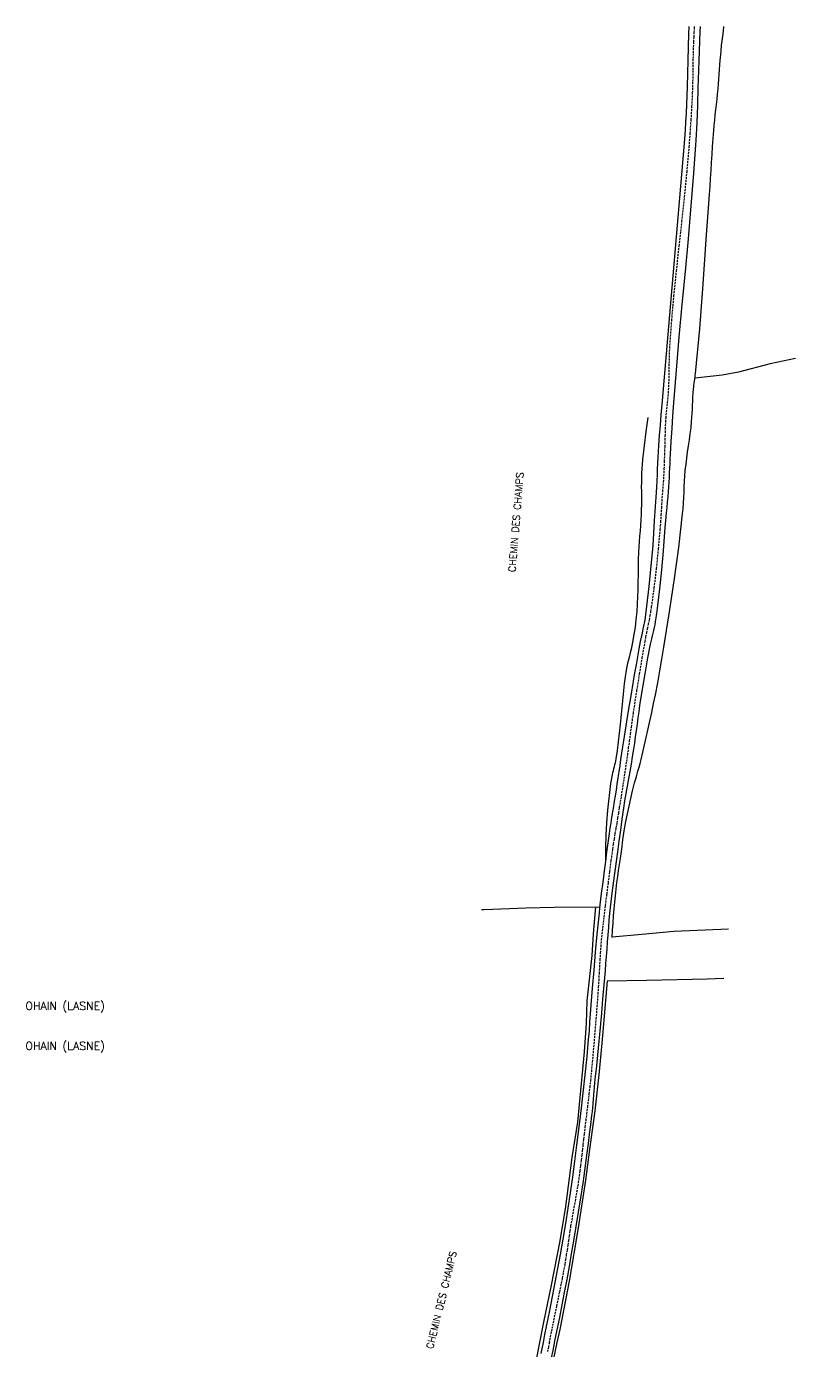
# Model space of a CAD drawing. Header units: millimetres. Extents: x 156000 to 157001, y 155000 to 156000.
# Drawn here: x 156540.3 to 156732.6, y 155669 to 156000 of the extents above; entities that cross this region are included whole.
import ezdxf
from ezdxf.enums import TextEntityAlignment as Align

# ---------------------------------------------------------------- set-up
doc = ezdxf.new("R2010")
doc.units = ezdxf.units.MM
doc.linetypes.add('DASHED', pattern=[0.75, 0.5, -0.25])
for name, color, linetype in [('W0001', 6, 'DASHED'), ('W0008', 7, 'CONTINUOUS'), ('W0211', 2, 'CONTINUOUS'), ('W0330', 7, 'CONTINUOUS'), ('W0989', 7, 'CONTINUOUS')]:
    doc.layers.add(name, color=color, linetype=linetype)
doc.styles.get("Standard").update_dxf_attribs({"font": 'romans.shx', "width": 0.85})

msp = doc.modelspace()

# ---------------------------------------------------------------- linework, layer by layer
at = {"layer": 'W0001'}
for points in [[(156671.04, 155671), (156671.33, 155672.41), (156671.62, 155673.82), (156671.9, 155675.22), (156672.19, 155676.63), (156672.9, 155680.11), (156673.62, 155683.59), (156674.32, 155687.07), (156674.97, 155690.56), (156675.17, 155691.75), (156675.36, 155692.94), (156675.55, 155694.13), (156675.72, 155695.32), (156675.89, 155696.51), (156676.07, 155697.71), (156676.25, 155698.9), (156676.44, 155700.09), (156676.7, 155701.66), (156676.97, 155703.22), (156677.26, 155704.78), (156677.54, 155706.34), (156677.82, 155707.91), (156678.09, 155709.47), (156678.34, 155711.04), (156678.58, 155712.61), (156678.76, 155713.92), (156678.93, 155715.24), (156679.08, 155716.56), (156679.23, 155717.88), (156679.37, 155719.2), (156679.51, 155720.52), (156679.66, 155721.84), (156679.81, 155723.16), (156680.01, 155724.82), (156680.21, 155726.49), (156680.42, 155728.15), (156680.62, 155729.81), (156680.83, 155731.47), (156681.02, 155733.14), (156681.22, 155734.8), (156681.4, 155736.47), (156681.63, 155738.77), (156681.84, 155741.07), (156682.05, 155743.37), (156682.24, 155745.67), (156682.51, 155748.79), (156682.77, 155751.92), (156683.01, 155755.04), (156683.24, 155758.16), (156683.36, 155759.85), (156683.46, 155761.54), (156683.55, 155763.23), (156683.64, 155764.93), (156683.74, 155766.62), (156683.84, 155768.31), (156683.96, 155770), (156684.11, 155771.69), (156684.39, 155774.55), (156684.73, 155777.4), (156685.09, 155780.25), (156685.45, 155783.11), (156685.8, 155785.92), (156686.15, 155788.73), (156686.52, 155791.54), (156686.91, 155794.35), (156687.11, 155795.65), (156687.31, 155796.95), (156687.52, 155798.25), (156687.74, 155799.55), (156687.96, 155800.84), (156688.18, 155802.14), (156688.39, 155803.44), (156688.6, 155804.73), (156689.06, 155807.61), (156689.51, 155810.48), (156689.95, 155813.35), (156690.38, 155816.23), (156690.63, 155817.94), (156690.86, 155819.66), (156691.1, 155821.37), (156691.33, 155823.09), (156691.56, 155824.81), (156691.79, 155826.52), (156692.04, 155828.24), (156692.29, 155829.95), (156692.93, 155834.04), (156693.59, 155838.12), (156694.27, 155842.2), (156694.98, 155846.28), (156695.18, 155847.35), (156695.39, 155848.42), (156695.61, 155849.48), (156695.83, 155850.55), (156696.04, 155851.61), (156696.25, 155852.68), (156696.44, 155853.76), (156696.61, 155854.83), (156697.28, 155859.68), (156697.84, 155864.54), (156698.33, 155869.41), (156698.77, 155874.28), (156698.84, 155875.16), (156698.9, 155876.05), (156698.96, 155876.93), (156699.01, 155877.81), (156699.07, 155878.7), (156699.12, 155879.58), (156699.17, 155880.47), (156699.23, 155881.35), (156699.28, 155882.14), (156699.34, 155882.92), (156699.4, 155883.71), (156699.47, 155884.49), (156699.53, 155885.28), (156699.58, 155886.07), (156699.64, 155886.85), (156699.68, 155887.64), (156699.77, 155889.43), (156699.83, 155891.23), (156699.89, 155893.02), (156699.95, 155894.82), (156699.98, 155895.73), (156700, 155896.64), (156700.02, 155897.55), (156700.05, 155898.46), (156700.07, 155899.37), (156700.1, 155900.28), (156700.14, 155901.19), (156700.2, 155902.1), (156700.26, 155902.88), (156700.33, 155903.65), (156700.42, 155904.43), (156700.51, 155905.21), (156700.6, 155905.99), (156700.68, 155906.76), (156700.76, 155907.54), (156700.82, 155908.32), (156700.9, 155909.81), (156700.95, 155911.3), (156700.98, 155912.8), (156701, 155914.29), (156701.02, 155915.78), (156701.06, 155917.28), (156701.11, 155918.77), (156701.19, 155920.26), (156701.64, 155926.47), (156702.19, 155932.67), (156702.82, 155938.87), (156703.49, 155945.06), (156704.18, 155951.25), (156704.84, 155957.44), (156705.46, 155963.63), (156706, 155969.83), (156706.26, 155973.23), (156706.49, 155976.62), (156706.69, 155980.02), (156706.85, 155983.42), (156706.9, 155984.85), (156706.94, 155986.28), (156706.97, 155987.71), (156706.99, 155989.14), (156707.01, 155990.57), (156707.03, 155992), (156707.06, 155993.43), (156707.11, 155994.86), (156707.16, 155996.08), (156707.21, 155997.31), (156707.28, 155998.53), (156707.35, 155999.75), (156707.36, 156000)], [(156671.04, 155671), (156670.82, 155669.89), (156670.59, 155668.78)]]:
    msp.add_lwpolyline(points, dxfattribs=at)
at = {"layer": 'W0008'}
for points in [[(156708.7, 156000), (156708.65, 155998.77), (156708.57, 155996.34), (156708.49, 155993.9), (156708.41, 155991.47), (156708.32, 155989.03), (156708.17, 155984.66), (156708.04, 155980.29), (156707.87, 155975.93), (156707.64, 155971.56), (156707.09, 155963.34), (156706.44, 155955.13), (156705.72, 155946.92), (156704.96, 155938.72), (156704.18, 155930.52), (156703.43, 155922.31), (156702.71, 155914.11), (156702.06, 155905.89), (156701.84, 155902.69), (156701.63, 155899.49), (156701.44, 155896.28), (156701.25, 155893.08), (156701.18, 155891.92), (156701.12, 155890.75), (156701.06, 155889.59), (156701.01, 155888.42), (156700.95, 155887.26), (156700.89, 155886.09), (156700.82, 155884.93), (156700.74, 155883.76), (156700.63, 155882.43), (156700.51, 155881.1), (156700.39, 155879.77), (156700.27, 155878.44), (156699.86, 155873.69), (156699.46, 155868.94), (156699.04, 155864.19), (156698.57, 155859.45), (156698.34, 155857.37), (156698.11, 155855.29), (156697.84, 155853.21), (156697.51, 155851.14), (156697.38, 155850.44), (156697.23, 155849.74), (156697.07, 155849.04), (156696.9, 155848.34), (156696.73, 155847.65), (156696.56, 155846.95), (156696.4, 155846.26), (156696.26, 155845.56), (156695.59, 155842.13), (156694.98, 155838.7), (156694.39, 155835.27), (156693.84, 155831.83), (156693.6, 155830.26), (156693.37, 155828.7), (156693.16, 155827.13), (156692.95, 155825.56), (156692.74, 155824), (156692.53, 155822.43), (156692.31, 155820.86), (156692.07, 155819.3), (156691.78, 155817.45), (156691.46, 155815.61), (156691.14, 155813.77), (156690.81, 155811.93), (156690.48, 155810.09), (156690.16, 155808.25), (156689.85, 155806.41), (156689.56, 155804.56), (156689.16, 155801.83), (156688.79, 155799.1), (156688.43, 155796.37), (156688.07, 155793.64), (156687.74, 155791.23), (156687.41, 155788.82), (156687.09, 155786.41), (156686.78, 155784), (156686.61, 155782.59), (156686.43, 155781.18), (156686.27, 155779.76), (156686.11, 155778.35), (156685.94, 155776.55), (156685.79, 155774.75), (156685.64, 155772.95), (156685.5, 155771.15), (156685.37, 155769.35), (156685.23, 155767.54), (156685.09, 155765.74), (156684.95, 155763.94), (156684.66, 155760.4), (156684.36, 155756.85), (156684.06, 155753.31), (156683.74, 155749.77), (156683.58, 155748.03), (156683.41, 155746.3), (156683.24, 155744.56), (156683.06, 155742.82), (156682.88, 155741.09), (156682.7, 155739.35), (156682.53, 155737.62), (156682.36, 155735.88), (156682.27, 155734.86), (156682.17, 155733.84), (156682.09, 155732.82), (156682, 155731.8), (156681.91, 155730.78), (156681.81, 155729.76), (156681.71, 155728.74), (156681.6, 155727.72), (156681.33, 155725.38), (156681.02, 155723.06), (156680.71, 155720.73), (156680.4, 155718.4), (156680.15, 155716.5), (156679.91, 155714.6), (156679.66, 155712.7), (156679.39, 155710.8), (156678.85, 155707.21), (156678.28, 155703.61), (156677.68, 155700.02), (156677.08, 155696.44), (156676.52, 155693.21), (156675.95, 155689.98), (156675.37, 155686.75), (156674.77, 155683.53), (156674.16, 155680.39), (156673.54, 155677.26), (156672.91, 155674.13), (156672.28, 155671)], [(156705.88, 156000), (156705.83, 155998.19), (156705.68, 155991.57), (156705.48, 155984.95), (156705.21, 155978.33), (156705.1, 155976.2), (156704.97, 155974.07), (156704.83, 155971.94), (156704.66, 155969.81)], [(156704.66, 155969.81), (156699.13, 155905.47)], [(156699.13, 155905.47), (156698.91, 155902.92), (156698.7, 155900.36), (156698.51, 155897.8), (156698.33, 155895.23), (156698.24, 155893.76), (156698.16, 155892.29), (156698.09, 155890.82), (156698.03, 155889.35), (156697.96, 155887.88), (156697.89, 155886.4), (156697.81, 155884.93), (156697.71, 155883.46), (156697.23, 155876.51), (156697.13, 155874.94), (156697.04, 155873.37), (156696.97, 155871.8), (156696.9, 155870.24)], [(156696.9, 155870.24), (156695.9, 155859.97)], [(156695.9, 155859.97), (156694.87, 155851.55)], [(156694.87, 155851.55), (156694.49, 155849.77), (156694.12, 155847.99), (156693.76, 155846.21), (156693.42, 155844.42), (156693.05, 155842.41), (156692.7, 155840.4), (156692.36, 155838.38), (156692.02, 155836.37), (156691.39, 155832.63), (156690.77, 155828.9), (156690.16, 155825.16), (156689.57, 155821.43), (156689.33, 155819.88), (156689.09, 155818.33), (156688.86, 155816.79), (156688.63, 155815.24), (156688.4, 155813.69), (156688.17, 155812.14), (156687.94, 155810.6), (156687.7, 155809.05), (156687.49, 155807.7), (156687.27, 155806.34), (156687.05, 155804.99), (156686.83, 155803.64), (156686.61, 155802.28), (156686.4, 155800.93), (156686.18, 155799.58), (156685.98, 155798.22), (156685.65, 155795.91), (156685.34, 155793.59), (156685.04, 155791.27), (156684.74, 155788.95), (156684.38, 155786.12), (156684.03, 155783.28), (156683.69, 155780.45), (156683.38, 155777.61), (156682.93, 155773.11), (156682.53, 155768.61), (156682.14, 155764.11), (156681.76, 155759.61), (156681.59, 155757.47), (156681.42, 155755.33), (156681.26, 155753.19), (156681.11, 155751.05), (156680.95, 155748.91), (156680.78, 155746.77), (156680.6, 155744.64), (156680.4, 155742.5), (156679.93, 155737.94), (156679.42, 155733.39), (156678.88, 155728.84), (156678.33, 155724.29), (156677.85, 155720.32), (156677.35, 155716.36), (156676.83, 155712.41), (156676.27, 155708.46), (156675.69, 155704.59), (156675.07, 155700.72), (156674.42, 155696.86), (156673.74, 155693.01), (156673.11, 155689.49), (156672.44, 155685.98), (156671.76, 155682.47), (156671.07, 155678.97), (156670.67, 155676.98), (156670.27, 155674.98), (156669.86, 155672.99), (156669.45, 155671)], [(156669.45, 155671), (156668.88, 155668.25)], [(156672.28, 155671), (156672.27, 155670.96), (156672.26, 155670.92), (156672.25, 155670.88), (156672.24, 155670.84), (156671.87, 155669.01), (156671.49, 155667.18)]]:
    msp.add_lwpolyline(points, dxfattribs=at)
at = {"layer": 'W0211'}
for points in [[(156686.76, 155772.29), (156686.86, 155774.07), (156686.98, 155775.85), (156687.11, 155777.63), (156687.25, 155779.41), (156687.4, 155781.05), (156687.56, 155782.7), (156687.74, 155784.35), (156687.93, 155785.99), (156688.13, 155787.5), (156688.35, 155789.01), (156688.57, 155790.52), (156688.79, 155792.03), (156689.12, 155794.34), (156689.44, 155796.64), (156689.78, 155798.94), (156690.17, 155801.24), (156690.55, 155803.17), (156690.95, 155805.1), (156691.38, 155807.02), (156691.84, 155808.94), (156692.09, 155809.93), (156692.35, 155810.91), (156692.62, 155811.88), (156692.9, 155812.86), (156693.17, 155813.84), (156693.45, 155814.81), (156693.71, 155815.79), (156693.96, 155816.77), (156694.4, 155818.6), (156694.82, 155820.43), (156695.23, 155822.26), (156695.63, 155824.09), (156696.13, 155826.3), (156696.62, 155828.51), (156697.1, 155830.73), (156697.56, 155832.95), (156698.13, 155835.91), (156698.66, 155838.88), (156699.17, 155841.85), (156699.65, 155844.82), (156700.97, 155853.13), (156702.24, 155861.45), (156703.39, 155869.78), (156704.35, 155878.14), (156704.47, 155879.5), (156704.57, 155880.86), (156704.64, 155882.22), (156704.7, 155883.59), (156704.76, 155884.95), (156704.83, 155886.31), (156704.92, 155887.68), (156705.03, 155889.04), (156705.2, 155890.56), (156705.39, 155892.09), (156705.6, 155893.61), (156705.82, 155895.13), (156706.05, 155896.65), (156706.26, 155898.18), (156706.45, 155899.7), (156706.61, 155901.23), (156706.69, 155902.25), (156706.75, 155903.27), (156706.8, 155904.29), (156706.84, 155905.31), (156706.88, 155906.33), (156706.93, 155907.35), (156706.99, 155908.37), (156707.07, 155909.39), (156707.12, 155909.87), (156707.18, 155910.35), (156707.25, 155910.83), (156707.32, 155911.31), (156707.39, 155911.79), (156707.46, 155912.27), (156707.53, 155912.75), (156707.58, 155913.23), (156708.64, 155924.4), (156709.5, 155935.58), (156710.28, 155946.77), (156711.07, 155957.96), (156711.21, 155959.96), (156711.34, 155961.96), (156711.47, 155963.96), (156711.59, 155965.96), (156711.72, 155967.96), (156711.85, 155969.97), (156712, 155971.97), (156712.16, 155973.97), (156712.27, 155975.27), (156712.4, 155976.58), (156712.53, 155977.89), (156712.67, 155979.19), (156712.81, 155980.5), (156712.95, 155981.81), (156713.08, 155983.11), (156713.2, 155984.42), (156713.31, 155985.62), (156713.4, 155986.82), (156713.49, 155988.02), (156713.58, 155989.22), (156713.67, 155990.42), (156713.77, 155991.62), (156713.87, 155992.82), (156713.98, 155994.02), (156714.11, 155995.22), (156714.25, 155996.43), (156714.39, 155997.62), (156714.55, 155998.82), (156714.69, 156000)], [(156695.64, 155902.22), (156695.13, 155898.74), (156694.7, 155895.25), (156694.36, 155891.75), (156694.11, 155888.25), (156694.06, 155887.13), (156694.04, 155886.02), (156694.03, 155884.9), (156694.04, 155883.79), (156694.05, 155882.67), (156694.06, 155881.56), (156694.05, 155880.44), (156694.03, 155879.33), (156693.97, 155877.98), (156693.89, 155876.63), (156693.8, 155875.29), (156693.71, 155873.95), (156693.61, 155872.6), (156693.51, 155871.26), (156693.43, 155869.92), (156693.35, 155868.57), (156693.28, 155866.71), (156693.23, 155864.86), (156693.2, 155863), (156693.17, 155861.14), (156693.14, 155859.28), (156693.08, 155857.42), (156693, 155855.56), (156692.87, 155853.71), (156692.69, 155851.79), (156692.46, 155849.87), (156692.18, 155847.96), (156691.86, 155846.06), (156691.68, 155845.18), (156691.48, 155844.31), (156691.26, 155843.44), (156691.04, 155842.57), (156690.81, 155841.7), (156690.6, 155840.83), (156690.4, 155839.95), (156690.23, 155839.07), (156689.97, 155837.38), (156689.74, 155835.69), (156689.55, 155833.99), (156689.38, 155832.29), (156689.22, 155830.59), (156689.06, 155828.89), (156688.9, 155827.19), (156688.71, 155825.49), (156688.48, 155823.34), (156688.26, 155821.19), (156688.01, 155819.03), (156687.67, 155816.89), (156687.58, 155816.39), (156687.46, 155815.89), (156687.34, 155815.4), (156687.2, 155814.9), (156687.07, 155814.41), (156686.95, 155813.91), (156686.83, 155813.41), (156686.73, 155812.91), (156686.36, 155810.72), (156686.05, 155808.52), (156685.79, 155806.31), (156685.58, 155804.09), (156685.35, 155800.95), (156685.18, 155797.81), (156685.09, 155794.67), (156685.07, 155791.52)]]:
    msp.add_lwpolyline(points, dxfattribs=at)
at = {"layer": 'W0330'}
for points in [[(156732.58, 155916.96), (156726.27, 155915.66), (156718.29, 155913.6), (156714.27, 155912.8), (156707.45, 155912.11)], [(156654.06, 155779.23), (156654.71, 155779.25), (156665.18, 155779.68), (156672.21, 155779.82), (156683.52, 155779.93)], [(156668.65, 155671), (156669.64, 155676.06), (156671.59, 155685.35), (156673.7, 155696.42), (156675.16, 155705.03), (156676.71, 155717.24), (156678.12, 155726.12), (156679.81, 155743.65), (156680.36, 155750.74), (156680.52, 155756.4), (156681.73, 155767.77), (156682.07, 155773.21), (156682.63, 155779.92)], [(156715.86, 155774.35), (156702.13, 155773.72), (156694.12, 155773.04), (156686.76, 155772.3)], [(156685.51, 155761.45), (156695.38, 155761.55), (156710.49, 155761.93), (156714.63, 155762.06)], [(156685.51, 155761.45), (156684.72, 155752.56), (156684.17, 155745.83), (156683.38, 155737.92), (156682.42, 155728.92), (156681.09, 155719.28), (156680.07, 155711.58), (156678.23, 155699.7), (156676.03, 155686.34), (156673.62, 155674.26), (156672.94, 155671)], [(156632.81, 155578.8), (156638.16, 155583.29), (156644.13, 155587.96), (156648.44, 155590.91), (156653.99, 155594.52), (156654.79, 155597.53), (156655.24, 155602.31), (156656.2, 155609.29), (156657.49, 155617.57), (156659.03, 155624.67), (156660.83, 155633.24), (156662.77, 155642.48), (156664.96, 155653.1), (156667.33, 155664.2), (156668.65, 155671)], [(156672.94, 155671), (156670.68, 155660.18), (156667.61, 155644.96), (156664.36, 155629.55), (156662.37, 155619.42), (156660.92, 155610.61), (156659.94, 155602.53), (156659.31, 155593.28), (156658.92, 155583.84), (156659.33, 155573.47), (156659.86, 155561.99), (156660.47, 155548.46), (156660.66, 155535.61), (156660.89, 155519.32), (156661.11, 155504.57), (156661.49, 155489.08), (156662.17, 155468.77), (156662.27, 155452.03), (156662.44, 155437.45), (156662.74, 155426.79), (156662.94, 155420.75), (156668.96, 155420.75)]]:
    msp.add_lwpolyline(points, dxfattribs=at)

# ---------------------------------------------------------------- texts
at = {"layer": 'W0989'}
for rotation, p in [(85.2948, (156662.54, 155863.53)), (76.2595, (156641.93, 155669.24))]:
    msp.add_text('CHEMIN DES CHAMPS', height=1.75, rotation=rotation, dxfattribs=at).set_placement(p)
for p in [(156550, 155755), (156550, 155745)]:
    msp.add_text('OHAIN (LASNE)', height=2, dxfattribs=at).set_placement(p, align=Align.MIDDLE)

doc.saveas('drawing.dxf')
